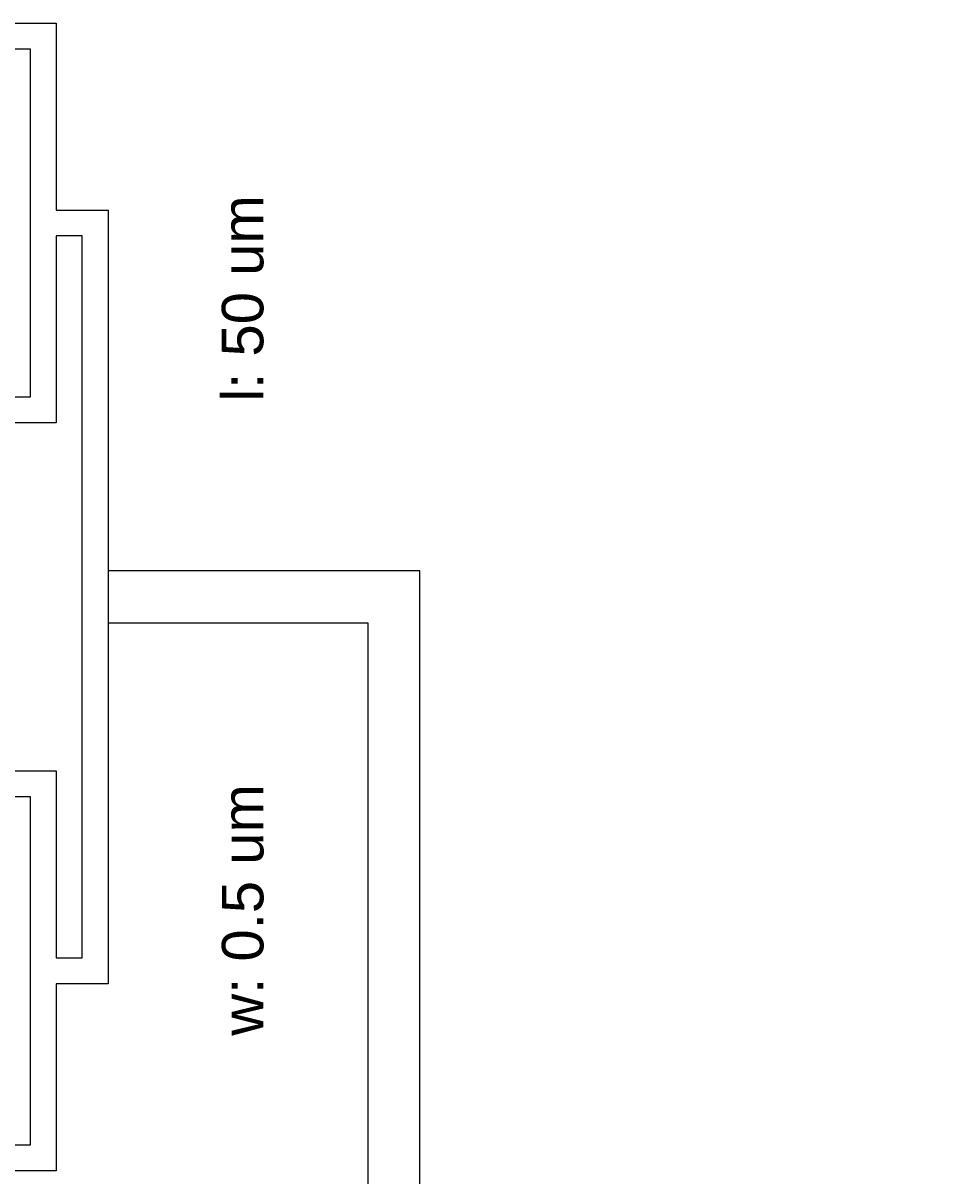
# Model space of a CAD drawing. Extents: x 1000 to 49000, y 2919 to 77300.
# Drawn here: x 33736 to 35500, y 69835 to 72055 of the extents above; entities that cross this region are included whole.
import ezdxf

# ---------------------------------------------------------------- set-up
doc = ezdxf.new("R2010")
doc.units = 13
doc.layers.add('Inner', color=4, linetype='Continuous', lineweight=0, true_color=0x00ffff)
doc.styles.add('textstyle46', font='')
doc.styles.add('textstyle47', font='')
doc.styles.get('textstyle46').set_extended_font_data('Arial')
doc.styles.get('textstyle47').set_extended_font_data('Arial')

msp = doc.modelspace()

# ---------------------------------------------------------------- linework, layer by layer
at = {"layer": 'Inner'}
for points in [[(33700, 72055), (33800, 72055), (33800, 71695), (33900, 71695), (33900, 70205), (33800, 70205), (33800, 69845), (33700, 69845)], [(33700, 71335), (33750, 71335), (33750, 72005), (33700, 72005)], [(33700, 70615), (33800, 70615), (33800, 70255), (33850, 70255), (33850, 71645), (33800, 71645), (33800, 71285), (33700, 71285)], [(36700, 71000), (36700, 68550), (34500, 68550), (34500, 71000), (33900, 71000), (33900, 70900), (34400, 70900), (34400, 66100), (33900, 66100), (33900, 66000), (34500, 66000), (34500, 68450), (35500, 68450), (35500, 59990)], [(33700, 69895), (33750, 69895), (33750, 70565), (33700, 70565)]]:
    msp.add_lwpolyline(points, dxfattribs=at)

# ---------------------------------------------------------------- texts
at = {"layer": 'Inner', "char_height": 80, "attachment_point": 7, "rotation": 90}
for s, insert, style in [('l: 50 um', (34199.89, 71325.86), 'textstyle46'), ('w: 0.5 um', (34200, 70105), 'textstyle47')]:
    msp.add_mtext(s, dxfattribs=dict(at, insert=insert, style=style))

doc.saveas('drawing.dxf')
